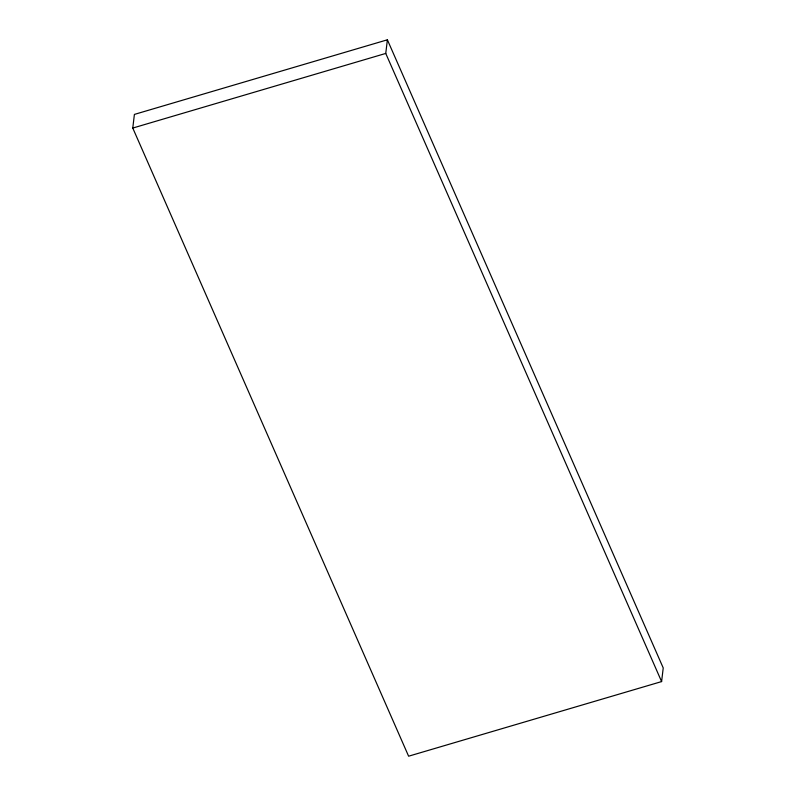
<?xml version="1.0" encoding="UTF-8"?>
<svg xmlns="http://www.w3.org/2000/svg" width="796" height="796" viewBox="0 0 796 796"><rect width="100%" height="100%" fill="white"/><g stroke="black" fill="none" stroke-linecap="round" stroke-linejoin="round"><path stroke-width="1.19" d="M132.773 128.056L134.395 114.415L387.383 39.8L663.227 667.943L661.605 681.585L408.617 756.2L132.773 128.056L385.752 53.431L387.383 39.8M385.752 53.431L661.605 681.585"/></g></svg>
